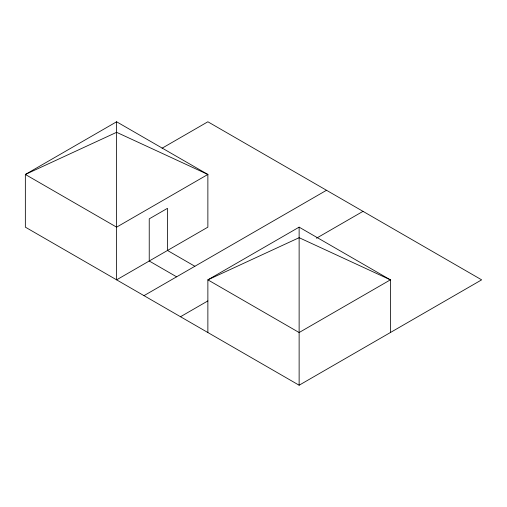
<?xml version="1.0" encoding="UTF-8"?>
<svg xmlns="http://www.w3.org/2000/svg" width="507" height="507" viewBox="0 0 507 507"><rect width="100%" height="100%" fill="white"/><g stroke="black" fill="none" stroke-linecap="round" stroke-linejoin="round"><path stroke-width="0.76" d="M116.61 121.781L116.61 279.845L207.87 227.155L207.87 174.465L116.61 121.781L25.35 174.465L25.35 227.155L299.13 385.219L481.65 279.845L207.87 121.781L162.069 148.221M143.988 295.651L326.508 190.277M390.39 332.535L390.39 279.845L299.13 227.155L207.87 279.845L207.87 332.535M180.492 316.729L207.87 300.917M316.469 238.22L363.012 211.349M194.865 266.276L167.487 250.471L167.487 208.32L149.235 218.859L149.235 261.01L176.613 276.816M299.13 227.155L299.13 385.219M207.87 174.465L116.61 227.155L25.35 174.465L116.61 132.314L207.87 174.465M390.39 279.845L299.13 332.535L207.87 279.845L299.13 237.694L390.39 279.845"/></g></svg>
